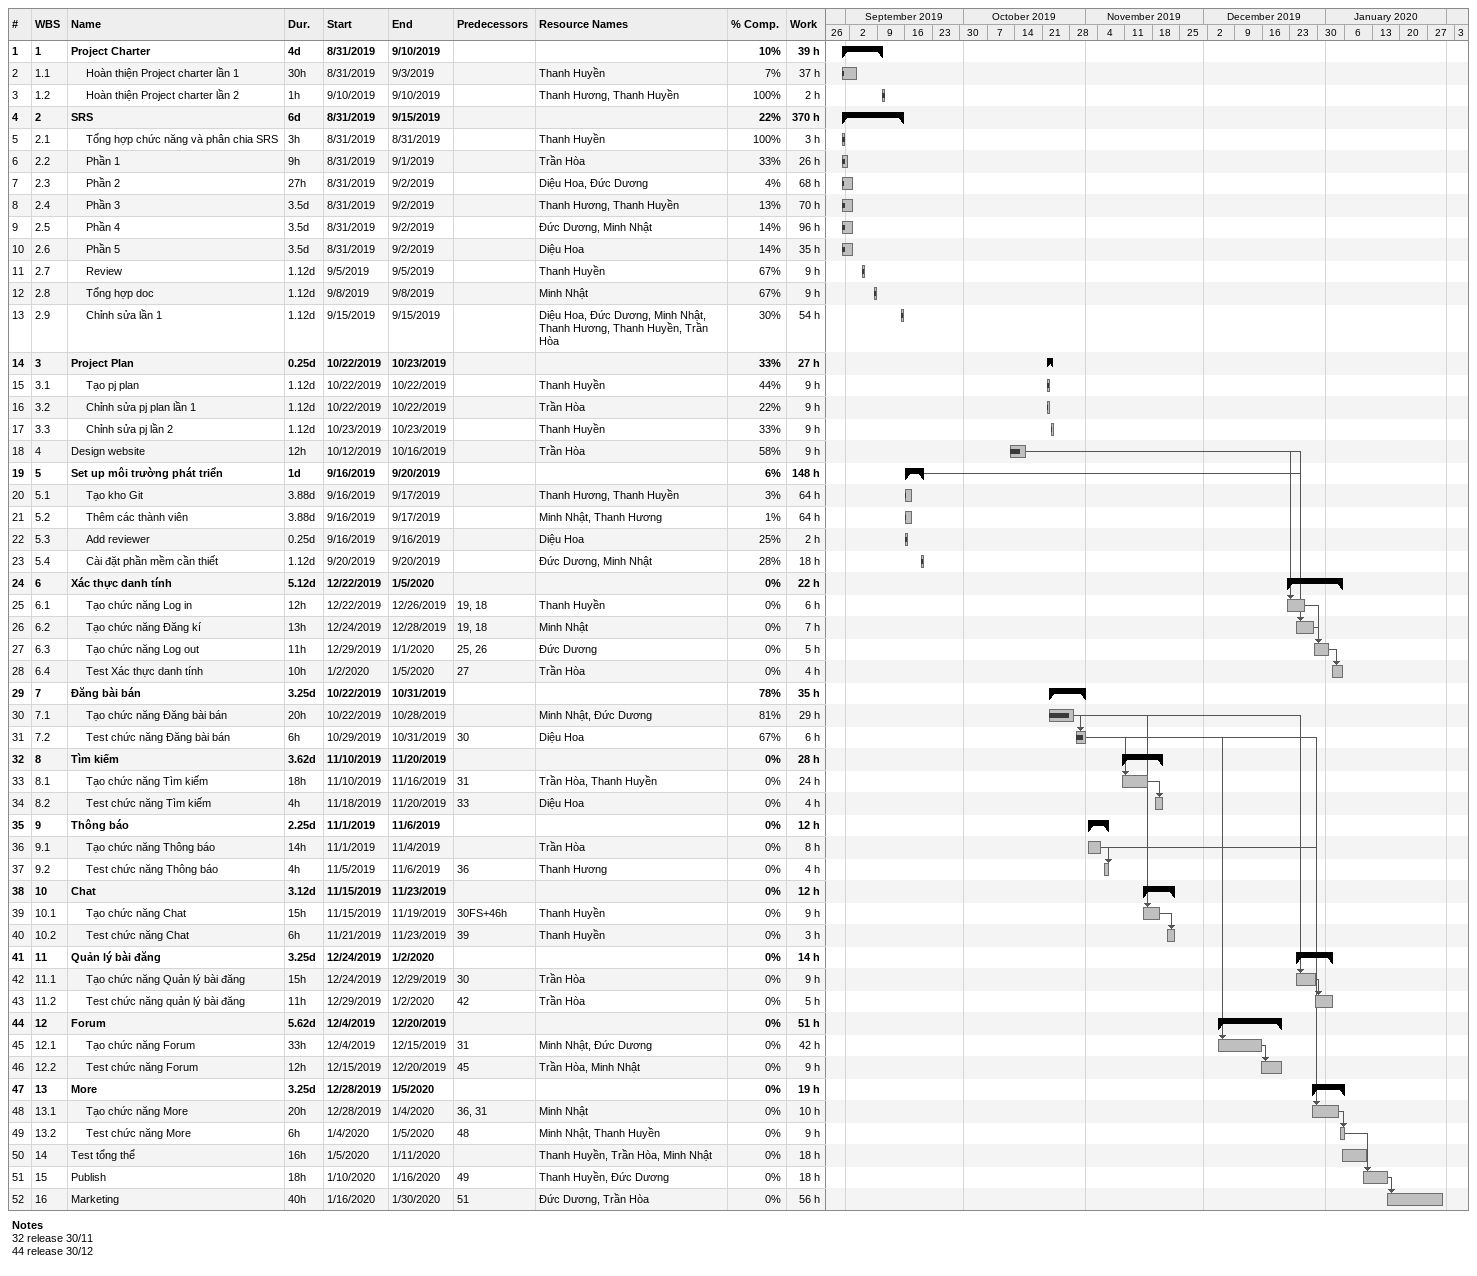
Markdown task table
| ID | WBS | Task | Duration | Start | Finish | Predecessors | Resources | % complete | Work (h) |
|---|---|---|---|---|---|---|---|---|---|
| 1 | 1 | **Project Charter** | 4d | 2019-08-31 | 2019-09-10 |  |  | 10 | 39 |
| 2 | 1.1 | Hoàn thiện Project charter lần 1 | 30h | 2019-08-31 | 2019-09-03 |  | Thanh Huyền | 7 | 37 |
| 3 | 1.2 | Hoàn thiện Project charter lần 2 | 1h | 2019-09-10 | 2019-09-10 |  | Thanh Hương, Thanh Huyền | 100 | 2 |
| 4 | 2 | **SRS** | 6d | 2019-08-31 | 2019-09-15 |  |  | 22 | 370 |
| 5 | 2.1 | Tổng hợp chức năng và phân chia SRS | 3h | 2019-08-31 | 2019-08-31 |  | Thanh Huyền | 100 | 3 |
| 6 | 2.2 | Phần 1 | 9h | 2019-08-31 | 2019-09-01 |  | Trần Hòa | 33 | 26 |
| 7 | 2.3 | Phần 2 | 27h | 2019-08-31 | 2019-09-02 |  | Diệu Hoa, Đức Dương | 4 | 68 |
| 8 | 2.4 | Phần 3 | 3.5d | 2019-08-31 | 2019-09-02 |  | Thanh Hương, Thanh Huyền | 13 | 70 |
| 9 | 2.5 | Phần 4 | 3.5d | 2019-08-31 | 2019-09-02 |  | Đức Dương, Minh Nhật | 14 | 96 |
| 10 | 2.6 | Phần 5 | 3.5d | 2019-08-31 | 2019-09-02 |  | Diệu Hoa | 14 | 35 |
| 11 | 2.7 | Review | 1.12d | 2019-09-05 | 2019-09-05 |  | Thanh Huyền | 67 | 9 |
| 12 | 2.8 | Tổng hợp doc | 1.12d | 2019-09-08 | 2019-09-08 |  | Minh Nhật | 67 | 9 |
| 13 | 2.9 | Chỉnh sửa lần 1 | 1.12d | 2019-09-15 | 2019-09-15 |  | Diệu Hoa, Đức Dương, Minh Nhật, Thanh Hương, Thanh Huyền, Trần Hòa | 30 | 54 |
| 14 | 3 | **Project Plan** | 0.25d | 2019-10-22 | 2019-10-23 |  |  | 33 | 27 |
| 15 | 3.1 | Tạo pj plan | 1.12d | 2019-10-22 | 2019-10-22 |  | Thanh Huyền | 44 | 9 |
| 16 | 3.2 | Chỉnh sửa pj plan lần 1 | 1.12d | 2019-10-22 | 2019-10-22 |  | Trần Hòa | 22 | 9 |
| 17 | 3.3 | Chỉnh sửa pj lần 2 | 1.12d | 2019-10-23 | 2019-10-23 |  | Thanh Huyền | 33 | 9 |
| 18 | 4 | Design website | 12h | 2019-10-12 | 2019-10-16 |  | Trần Hòa | 58 | 9 |
| 19 | 5 | **Set up môi trường phát triển** | 1d | 2019-09-16 | 2019-09-20 |  |  | 6 | 148 |
| 20 | 5.1 | Tạo kho Git | 3.88d | 2019-09-16 | 2019-09-17 |  | Thanh Hương, Thanh Huyền | 3 | 64 |
| 21 | 5.2 | Thêm các thành viên | 3.88d | 2019-09-16 | 2019-09-17 |  | Minh Nhật, Thanh Hương | 1 | 64 |
| 22 | 5.3 | Add reviewer | 0.25d | 2019-09-16 | 2019-09-16 |  | Diệu Hoa | 25 | 2 |
| 23 | 5.4 | Cài đặt phần mềm cần thiết | 1.12d | 2019-09-20 | 2019-09-20 |  | Đức Dương, Minh Nhật | 28 | 18 |
| 24 | 6 | **Xác thực danh tính** | 5.12d | 2019-12-22 | 2020-01-05 |  |  | 0 | 22 |
| 25 | 6.1 | Tạo chức năng Log in | 12h | 2019-12-22 | 2019-12-26 | 19, 18 | Thanh Huyền | 0 | 6 |
| 26 | 6.2 | Tạo chức năng Đăng kí | 13h | 2019-12-24 | 2019-12-28 | 19, 18 | Minh Nhật | 0 | 7 |
| 27 | 6.3 | Tạo chức năng Log out | 11h | 2019-12-29 | 2020-01-01 | 25, 26 | Đức Dương | 0 | 5 |
| 28 | 6.4 | Test Xác thực danh tính | 10h | 2020-01-02 | 2020-01-05 | 27 | Trần Hòa | 0 | 4 |
| 29 | 7 | **Đăng bài bán** | 3.25d | 2019-10-22 | 2019-10-31 |  |  | 78 | 35 |
| 30 | 7.1 | Tạo chức năng Đăng bài bán | 20h | 2019-10-22 | 2019-10-28 |  | Minh Nhật, Đức Dương | 81 | 29 |
| 31 | 7.2 | Test chức năng Đăng bài bán | 6h | 2019-10-29 | 2019-10-31 | 30 | Diệu Hoa | 67 | 6 |
| 32 | 8 | **Tìm kiếm** | 3.62d | 2019-11-10 | 2019-11-20 |  |  | 0 | 28 |
| 33 | 8.1 | Tạo chức năng Tìm kiếm | 18h | 2019-11-10 | 2019-11-16 | 31 | Trần Hòa, Thanh Huyền | 0 | 24 |
| 34 | 8.2 | Test chức năng Tìm kiếm | 4h | 2019-11-18 | 2019-11-20 | 33 | Diệu Hoa | 0 | 4 |
| 35 | 9 | **Thông báo** | 2.25d | 2019-11-01 | 2019-11-06 |  |  | 0 | 12 |
| 36 | 9.1 | Tạo chức năng Thông báo | 14h | 2019-11-01 | 2019-11-04 |  | Trần Hòa | 0 | 8 |
| 37 | 9.2 | Test chức năng Thông báo | 4h | 2019-11-05 | 2019-11-06 | 36 | Thanh Hương | 0 | 4 |
| 38 | 10 | **Chat** | 3.12d | 2019-11-15 | 2019-11-23 |  |  | 0 | 12 |
| 39 | 10.1 | Tạo chức năng Chat | 15h | 2019-11-15 | 2019-11-19 | 30FS+46h | Thanh Huyền | 0 | 9 |
| 40 | 10.2 | Test chức năng Chat | 6h | 2019-11-21 | 2019-11-23 | 39 | Thanh Huyền | 0 | 3 |
| 41 | 11 | **Quản lý bài đăng** | 3.25d | 2019-12-24 | 2020-01-02 |  |  | 0 | 14 |
| 42 | 11.1 | Tạo chức năng Quản lý bài đăng | 15h | 2019-12-24 | 2019-12-29 | 30 | Trần Hòa | 0 | 9 |
| 43 | 11.2 | Test chức năng quản lý bài đăng | 11h | 2019-12-29 | 2020-01-02 | 42 | Trần Hòa | 0 | 5 |
| 44 | 12 | **Forum** | 5.62d | 2019-12-04 | 2019-12-20 |  |  | 0 | 51 |
| 45 | 12.1 | Tạo chức năng Forum | 33h | 2019-12-04 | 2019-12-15 | 31 | Minh Nhật, Đức Dương | 0 | 42 |
| 46 | 12.2 | Test chức năng Forum | 12h | 2019-12-15 | 2019-12-20 | 45 | Trần Hòa, Minh Nhật | 0 | 9 |
| 47 | 13 | **More** | 3.25d | 2019-12-28 | 2020-01-05 |  |  | 0 | 19 |
| 48 | 13.1 | Tạo chức năng More | 20h | 2019-12-28 | 2020-01-04 | 36, 31 | Minh Nhật | 0 | 10 |
| 49 | 13.2 | Test chức năng More | 6h | 2020-01-04 | 2020-01-05 | 48 | Minh Nhật, Thanh Huyền | 0 | 9 |
| 50 | 14 | Test tổng thể | 16h | 2020-01-05 | 2020-01-11 |  | Thanh Huyền, Trần Hòa, Minh Nhật | 0 | 18 |
| 51 | 15 | Publish | 18h | 2020-01-10 | 2020-01-16 | 49 | Thanh Huyền, Đức Dương | 0 | 18 |
| 52 | 16 | Marketing | 40h | 2020-01-16 | 2020-01-30 | 51 | Đức Dương, Trần Hòa | 0 | 56 |

Notes
- 32: release 30/11
- 44: release 30/12
